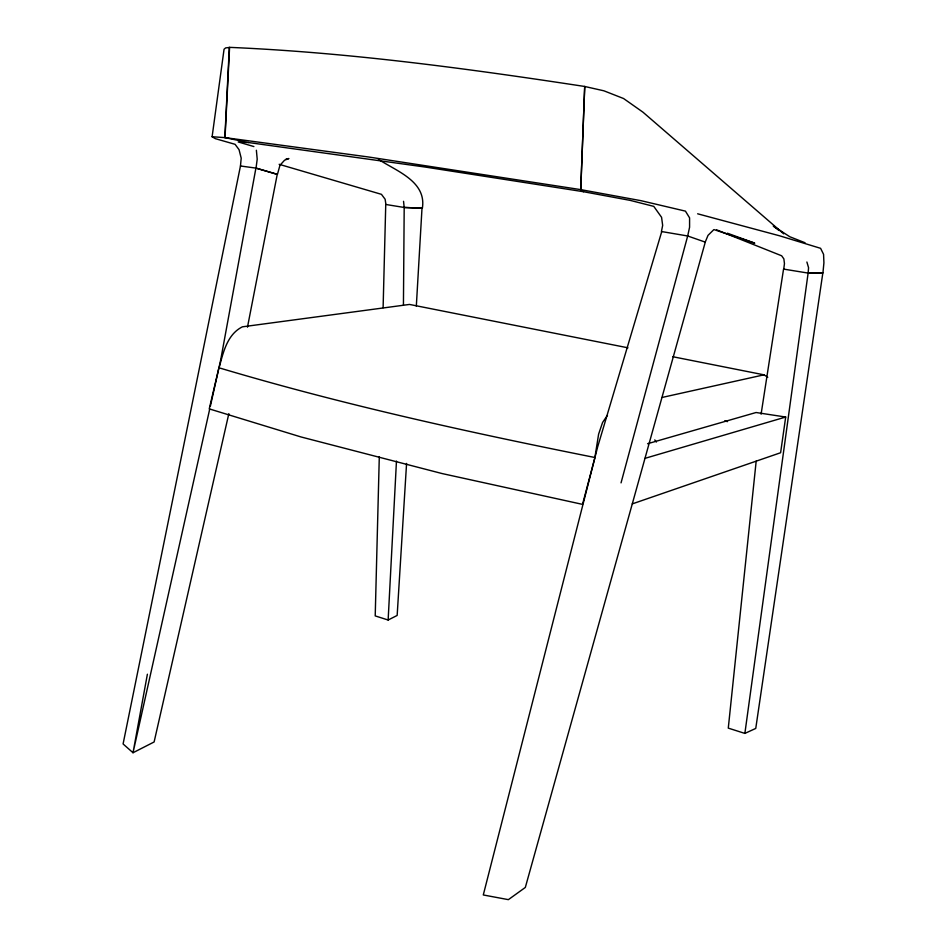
<?xml version="1.0" encoding="UTF-8"?>
<svg xmlns="http://www.w3.org/2000/svg" width="947" height="947" viewBox="0 0 947 947"><rect width="100%" height="100%" fill="white"/><g stroke="black" fill="none" stroke-linecap="round" stroke-linejoin="round"><path stroke-width="1.42" d="M403.434 304.981L404.191 207.464L403.54 201.32M379.297 456.643L375.213 615.905L388.14 620.013L397.16 615.443L406.571 463.426M383.109 307.704L385.749 204.469L404.191 207.464L422.374 208.186C426.647 181.256 396.106 171.005 378.374 159.274M584.737 86.52L580.724 189.625L368.762 157.024L224.865 137.599L229.328 47.35C348.496 52.44 466.883 68.504 584.701 86.473L603.926 90.817L623.564 98.524L642.966 112.184L783.69 233.838M661.74 231.577L597.628 446.996L483.29 894.962L508.373 899.65L525.325 887.446L705.278 242.124L687.676 235.981L661.432 231.518L662.663 225.398L661.574 217.313L653.773 206.375L630.311 200.409L583.482 191.708L580.748 189.637L584.701 86.473M388.14 620.013L396.462 461.082M416.325 306.094L422.007 208.139L404.215 207.464M756.179 461.142L728.279 728.125L744.875 733.404L808.122 273.079L808.572 267.741L806.891 262.011M228.843 413.638L154.112 741.975L133.018 752.735L123.086 743.963L240.467 165.985L241.201 158.173L239.046 149.662L235.081 144.323L215.324 138.653L212.116 136.747L224.06 49.244L225.646 47.906L229.576 47.445L225.019 137.635L248.528 142.547L238.194 141.955L253.891 146.56M761.092 414.194L783.548 269.09L808.122 273.079L822.848 272.914L755.753 728.432L744.875 733.404M286.101 158.966L288.906 158.551L284.585 160.185L279.945 165.323L277.435 174.378L256.033 168.116L257.205 159.179L256.377 150.253M783.737 269.114L784.459 263.633L783.867 258.898L781.654 255.785L716.524 229.801M647.582 443.729L756.061 412.513L785.69 417.035L780.612 452.737L632.288 503.887M595.024 456.667L598.611 434.152L602.576 422.48L607.465 415.26M147.389 674.217L133.018 752.735L209.713 409.068M247.475 327.188L277.246 174.355L255.915 168.104L220.675 359.978L210.364 406.192M218.852 368.099L209.24 408.879L301.016 436.958L442.107 473.559L582.523 504.372L594.87 457.803M621.043 482.875L687.688 235.981L689.582 227.221L689.582 217.857L685.439 211.134L641.012 200.681L580.748 189.637M219.278 367.152C223.255 352.284 227.304 334.303 242.408 326.822L409.506 304.437L627.991 347.821M705.231 242.101L708.013 235.365L713.896 229.576L754.771 243.166L727.355 233.199M644.978 458.348L785.69 417.035M662.178 397.432L763.992 374.834L767.78 377.285M808.122 273.079L822.943 272.866L823.914 262.852L823.57 254.329L820.587 248.315L779.594 235.803L697.643 213.797M212.116 136.747L224.865 137.599M248.351 142.512L425.357 167.074L583.482 191.708M240.467 165.985L256.033 168.116M672.844 356.735L763.992 374.834M594.018 457.33C468.374 432.211 343.039 404.76 220.178 368.146M724.668 420.882L727.485 421.616M279.14 164.305L381.452 194.336L385.145 199.272L385.891 204.398M805.033 242.752L789.834 236.762L773.261 226.025L778.979 230.476M654.756 439.917L656.425 442.024"/></g></svg>
